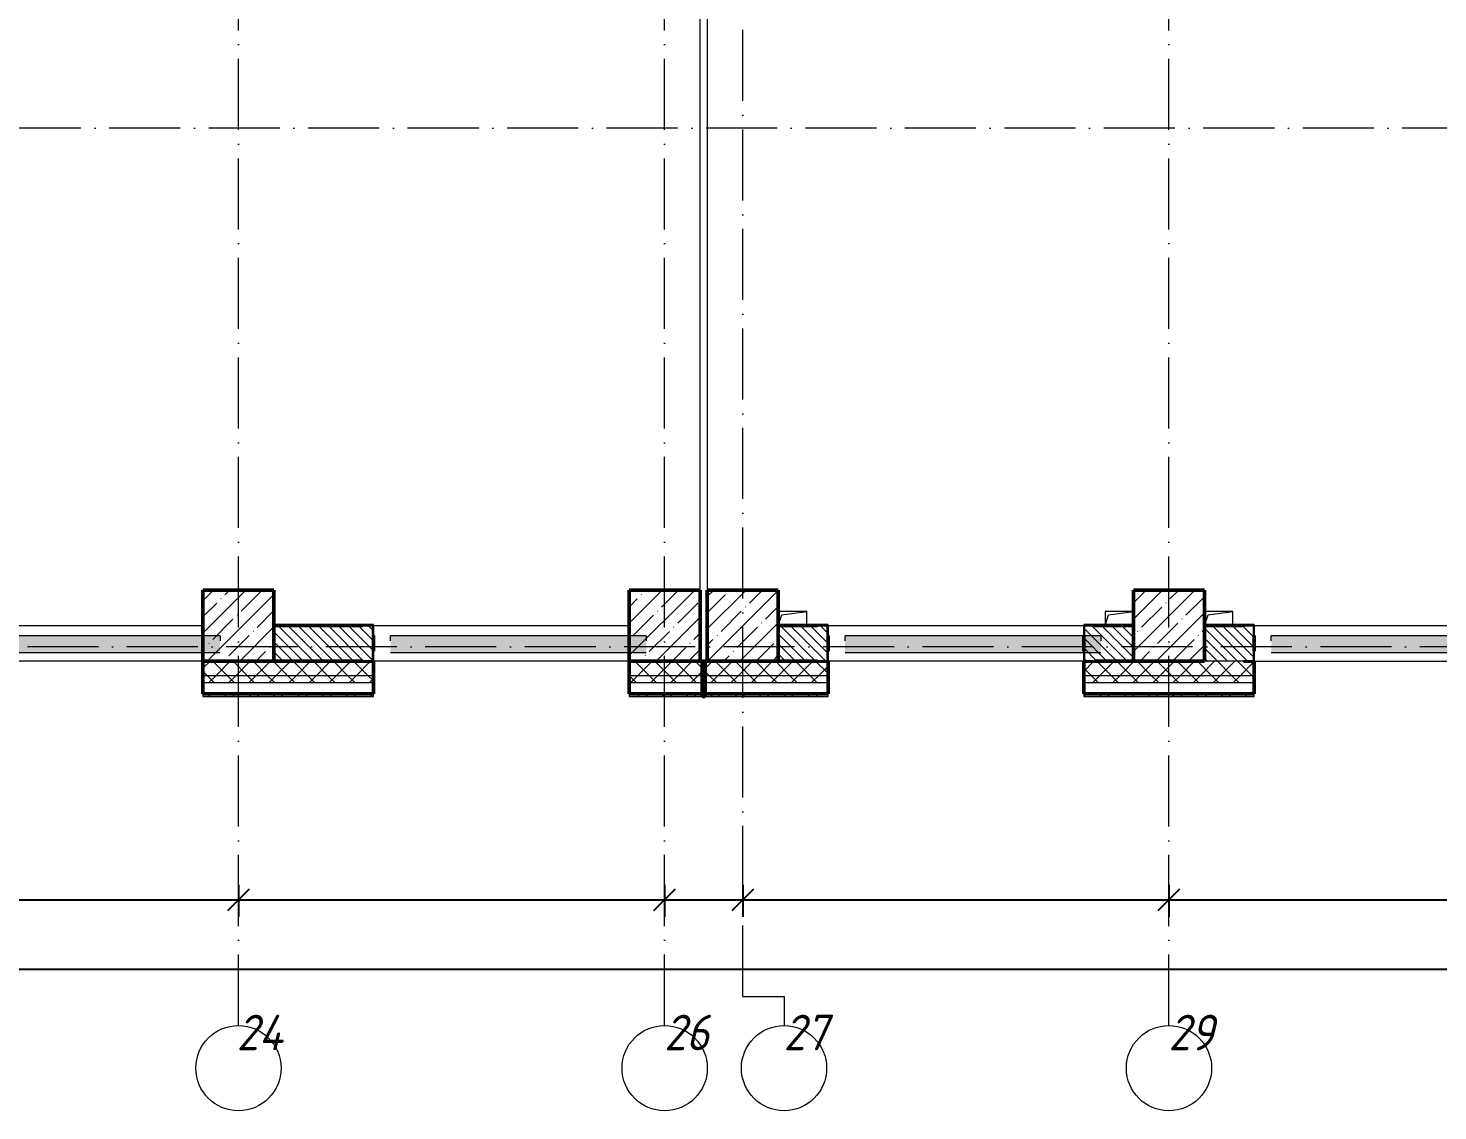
# Model space of a CAD drawing. Header units: millimetres. Extents: x -401725 to 250493, y 305116 to 802890.
# Drawn here: x 17911 to 27833, y 305460 to 313077 of the extents above; entities that cross this region are included whole.
import ezdxf

# ---------------------------------------------------------------- set-up
doc = ezdxf.new("R2010")
doc.units = ezdxf.units.MM
doc.linetypes.add('50_200_ШТРИХ_1Т_ш5_п1_п1_', pattern=[700, 500, -100, 0, -100])
for name, color, linetype, lineweight in [('A-____-____-DIMS', 7, 'Continuous', 9), ('A-FLOR-____-OTLN', 7, 'Continuous', 9), ('A-GENM-____-MCUT', 7, 'Continuous', 25), ('A-GENM-____-OTLN', 7, 'Continuous', 9), ('A-GENM-____-OTLN-1', 7, 'Continuous', 25), ('A-GLAZ-____-OTLN', 7, 'Continuous', 9), ('A-WALL-____-MCUT-2', 7, 'Continuous', 50), ('A-WALL-____-MCUT-3', 7, 'Continuous', 9), ('A-WALL-____-OTLN', 7, 'Continuous', 9), ('A-WALL-____-PATT-1', 7, 'Continuous', 9), ('A-WALL-FNSH-MCUT-1', 7, 'Continuous', 9), ('S-COLS-____-MCUT', 7, 'Continuous', 50), ('S-COLS-____-OTLN', 7, 'Continuous', 9), ('S-GRID-____-IDEN', 7, 'Continuous', 9), ('S-GRID-____-OTLN', 7, 'Continuous', 9), ('S-GRID-____-OTLN-1', 7, '50_200_ШТРИХ_1Т_ш5_п1_п1_', 9)]:
    doc.layers.add(name, color=color, linetype=linetype, lineweight=lineweight)
doc.layers.add('A-GLAZ-____-OTLN-1', color=7, linetype='Continuous', lineweight=9, true_color=0xc0c0c0)
doc.styles.add('ISOCPEUR_I', font='isocpeui.ttf', dxfattribs={"width": 0.9, "height": 2.5})
doc.dimstyles.new('ISO-2_5_0_9К_БОЛЬШОЙ_ОСИ', dxfattribs={"dimscale": 304.8, "dimtxt": 248.995294, "dimasz": 0.492126, "dimexe": 0.393701, "dimexo": 0, "dimgap": 0, "dimtad": 1, "dimdec": 0, "dimzin": 0, "dimdsep": 46, "dimtxsty": 'ISOCPEUR_I', "dimblk1": 'OBLIQUE', "dimblk2": 'OBLIQUE', "dimsah": 1, "dimcen": 0.09, "dimdle": 0.393701, "dimazin": 0, "dimtfac": 1, "dimtdec": 4, "dimtix": 1, "dimtmove": 0, "dimatfit": 3, "dimfxl": 1, "dimtvp": 1, "dimtolj": 1, "dimtzin": 0, "dimarcsym": 2})
pattern_1 = [(45, (-15659.08, 310542.9), (-70.71068, 70.71068), []), (135, (-15659.08, 310542.9), (-70.71068, -70.71068), [])]
pattern_2 = [(135, (-15659.08, 310542.9), (-35.35534, -35.35534), [])]
pattern_3 = [(45, (-15659.08, 310542.9), (-85.53659, 85.53659), []), (45, (-15602.06, 310542.9), (-85.53659, 85.53659), [])]

# ---------------------------------------------------------------- blocks, each defined once
blk = doc.blocks.new('BSC_Колонна _Прямоугольная - 500х500-V66-АР1_План отверстий 2 этажа в осях 1-64_А-ГГ')
at = {"layer": 'S-COLS-____-OTLN'}
h = blk.add_hatch(dxfattribs=at)
h.set_pattern_fill('FP_95', color=256, style=0, pattern_type=2)
h.set_pattern_definition([(45, (-41600, 1668.96), (-114.04925, 114.04925), []), (45, (-41485.95, 1668.96), (-114.04925, 114.04925), [201.613, -40.323, 3.353, -36.97])])
h.paths.add_polyline_path([(-250, -250), (250, -250), (250, 250), (-250, 250), (-250, -175.1)], flags=0)
at = {"layer": 'S-COLS-____-MCUT'}
for p, q in [((250, 250), (-250, 250)), ((-250, 250), (-250, -250)), ((250, -250), (250, 250)), ((-250, -250), (250, -250))]:
    blk.add_line(p, q, dxfattribs=at)
blk = doc.blocks.new('BSC_Колонна _Прямоугольная - 500х500-V67-АР1_План отверстий 2 этажа в осях 1-64_А-ГГ')
at = {"layer": 'S-COLS-____-OTLN'}
h = blk.add_hatch(dxfattribs=at)
h.set_pattern_fill('FP_96', color=256, style=0, pattern_type=2)
h.set_pattern_definition([(45, (-38050, 1668.96), (-114.04925, 114.04925), []), (45, (-37935.95, 1668.96), (-114.04925, 114.04925), [201.613, -40.323, 3.353, -36.97])])
h.paths.add_polyline_path([(-250, -250), (250, -250), (250, 250), (-250, 250)], flags=0)
at = {"layer": 'S-COLS-____-MCUT'}
for p, q in [((250, 250), (-250, 250)), ((-250, 250), (-250, -250)), ((250, -250), (250, 250)), ((-250, -250), (250, -250))]:
    blk.add_line(p, q, dxfattribs=at)
blk = doc.blocks.new('BSC_Колонна _Прямоугольная - 500х500-V87-АР1_План отверстий 2 этажа в осях 1-64_А-ГГ')
at = {"layer": 'S-COLS-____-OTLN'}
h = blk.add_hatch(dxfattribs=at)
h.set_pattern_fill('FP_116', color=256, style=0, pattern_type=2)
h.set_pattern_definition([(45, (-38600, 1668.96), (-114.04925, 114.04925), []), (45, (-38485.95, 1668.96), (-114.04925, 114.04925), [201.613, -40.323, 3.353, -36.97])])
h.paths.add_polyline_path([(-250, -250), (250, -250), (250, 250), (-250, 250)], flags=0)
at = {"layer": 'S-COLS-____-MCUT'}
for p, q in [((250, 250), (-250, 250)), ((-250, 250), (-250, -250)), ((250, -250), (250, 250)), ((-250, -250), (250, -250))]:
    blk.add_line(p, q, dxfattribs=at)
blk = doc.blocks.new('BSC_Колонна _Прямоугольная - 500х500-V94-АР1_План отверстий 2 этажа в осях 1-64_А-ГГ')
at = {"layer": 'S-COLS-____-OTLN'}
h = blk.add_hatch(dxfattribs=at)
h.set_pattern_fill('FP_123', color=256, style=0, pattern_type=2)
h.set_pattern_definition([(45, (-35050, 1668.96), (-114.04925, 114.04925), []), (45, (-34935.95, 1668.96), (-114.04925, 114.04925), [201.613, -40.323, 3.353, -36.97])])
h.paths.add_polyline_path([(-250, -250), (250, -250), (250, 250), (-250, 250)], flags=0)
at = {"layer": 'S-COLS-____-MCUT'}
for p, q in [((250, 250), (-250, 250)), ((-250, 250), (-250, -250)), ((250, -250), (250, 250)), ((-250, -250), (250, -250))]:
    blk.add_line(p, q, dxfattribs=at)
blk = doc.blocks.new('Фахверк_СКБ_Уголок - 250_2700-27497298-АР1_План отверстий 2 этажа в осях 1-64_А-ГГ')
at = {"layer": 'A-GENM-____-MCUT'}
for p, q in [((200, 181), (125, 181)), ((125, 181), (125, 106)), ((125, 106), (131, 106)), ((131, 106), (131, 175)), ((131, 175), (200, 175)), ((200, 175), (200, 181)), ((131, -6), (125, -6)), ((125, -6), (125, -81)), ((125, -81), (200, -81)), ((131, -75), (131, -6)), ((200, -75), (131, -75)), ((200, -81), (200, -75))]:
    blk.add_line(p, q, dxfattribs=at)
blk = doc.blocks.new('AR_Отверстие прямоугольное _в плите_ - AR_Отверстие прямоугольное _в плите_-30510712-АР1_План отверстий 2 этажа в осях 1-64_А-ГГ')
at = {"layer": 'A-GENM-____-OTLN'}
for p, q in [((100, 50), (-100, 50)), ((-100, -50), (-75, 25)), ((-75, 25), (100, 50)), ((100, -50), (100, 50))]:
    blk.add_line(p, q, dxfattribs=at)
blk = doc.blocks.new('AR_Отверстие прямоугольное _в плите_ - AR_Отверстие прямоугольное _в плите_-V161-АР1_План отверстий 2 этажа в осях 1-64_А-ГГ')
at = {"layer": 'A-GENM-____-OTLN'}
for p, q in [((100, 50), (-100, 50)), ((-100, 50), (-100, -50)), ((-100, -50), (-75, 25)), ((-75, 25), (100, 50))]:
    blk.add_line(p, q, dxfattribs=at)
blk = doc.blocks.new('Отлив_СКБ - Отлив витража_120_НВФ-31885513-АР1_План отверстий 2 этажа в осях 1-64_А-ГГ')
at = {"layer": 'A-GLAZ-____-OTLN-1'}
for points in [[(7800, 2), (7800, 120), (0, 120), (0, 2), (4800.7, 2)], [(7800, 0), (7800, 2), (0, 2), (0, 0), (4800.7, 0)]]:
    blk.add_hatch(color=256, dxfattribs=at).paths.add_polyline_path(points, flags=0)
at = {"layer": 'A-GLAZ-____-OTLN'}
for p, q in [((0, 83), (0, 120)), ((7800, 120), (0, 120)), ((7800, 120), (7800, 83)), ((0, 2), (7800, 2)), ((7800, 0), (0, 0))]:
    blk.add_line(p, q, dxfattribs=at)
blk = doc.blocks.new('Отлив_СКБ - Отлив витража_120_НВФ-31885689-АР1_План отверстий 2 этажа в осях 1-64_А-ГГ')
at = {"layer": 'A-GLAZ-____-OTLN-1'}
for points in [[(1800, 2), (1800, 120), (0, 120), (0, 2), (1103.1, 2)], [(1103.1, 0), (1800, 0), (1800, 2), (0, 2), (0, 0)]]:
    blk.add_hatch(color=256, dxfattribs=at).paths.add_polyline_path(points, flags=0)
at = {"layer": 'A-GLAZ-____-OTLN'}
for p, q in [((0, 83), (0, 120)), ((1800, 120), (0, 120)), ((1800, 120), (1800, 83)), ((0, 2), (1800, 2)), ((1800, 0), (0, 0))]:
    blk.add_line(p, q, dxfattribs=at)
blk = doc.blocks.new('Стены 7 - Стены 4-31196221-АР1_План отверстий 2 этажа в осях 1-64_А-ГГ')
at = {"layer": 'A-WALL-____-MCUT-2'}
for p, q in [((-1798.5, 41030.2), (-1798.5, 41010.2)), ((-1548.5, 41030.2), (-1798.5, 41030.2)), ((-1798.5, 41010.2), (-1548.5, 41010.2)), ((-1548.5, 41010.2), (-1548.5, 41030.2))]:
    blk.add_line(p, q, dxfattribs=at)
blk = doc.blocks.new('Ось сетки - Круг_Ø6_00__ISO-2_5_0_9K_-25732049-АР1_План отверстий 2 этажа в осях 1-64_А-ГГ')
at = {"layer": 'S-GRID-____-IDEN'}
blk.add_circle((0, 0), 3, dxfattribs=at)
blk = doc.blocks.new('_Oblique')
at = {"color": 0, "linetype": 'ByBlock', "lineweight": -2}
blk.add_line((-0.5, -0.5), (0.5, 0.5), dxfattribs=at)
blk = doc.blocks.new('*D9324')
at = {"layer": 'A-____-____-DIMS', "color": 0, "lineweight": -2, "transparency": 16777216}
for p, q in [((13390.9, 307050.4), (13390.9, 306824.4)), ((19390.9, 307050.4), (19390.9, 306824.4)), ((13270.9, 306944.4), (19510.9, 306944.4))]:
    blk.add_line(p, q, dxfattribs=at)
at = {"layer": 'Defpoints', "color": 0, "transparency": 16777216}
for p in [(13390.9, 307050.4), (19390.9, 307050.4), (19390.9, 306944.4)]:
    blk.add_point(p, dxfattribs=at)
at = {"layer": 'A-____-____-DIMS', "color": 0, "lineweight": -2, "transparency": 16777216, "xscale": 150, "yscale": 150, "zscale": 150, "rotation": 180}
blk.add_blockref('_Oblique', (13390.9, 306944.4), dxfattribs=at)
at = {"layer": 'A-____-____-DIMS', "color": 0, "lineweight": -2, "transparency": 16777216, "xscale": 150, "yscale": 150, "zscale": 150}
blk.add_blockref('_Oblique', (19390.9, 306944.4), dxfattribs=at)
at = {"layer": 'A-____-____-DIMS', "color": 0, "transparency": 16777216, "insert": (16390.9, 306945.6), "char_height": 2.5, "width": 758.478, "attachment_point": 5, "style": 'ISOCPEUR_I'}
blk.add_mtext('\\A1;6000', dxfattribs=at)
blk = doc.blocks.new('*D9325')
at = {"layer": 'A-____-____-DIMS', "color": 0, "lineweight": -2, "transparency": 16777216}
for p, q in [((19390.9, 307050.4), (19390.9, 306824.4)), ((22390.9, 307050.4), (22390.9, 306824.4)), ((19270.9, 306944.4), (22510.9, 306944.4))]:
    blk.add_line(p, q, dxfattribs=at)
at = {"layer": 'Defpoints', "color": 0, "transparency": 16777216}
for p in [(19390.9, 307050.4), (22390.9, 307050.4), (22390.9, 306944.4)]:
    blk.add_point(p, dxfattribs=at)
at = {"layer": 'A-____-____-DIMS', "color": 0, "lineweight": -2, "transparency": 16777216, "xscale": 150, "yscale": 150, "zscale": 150, "rotation": 180}
blk.add_blockref('_Oblique', (19390.9, 306944.4), dxfattribs=at)
at = {"layer": 'A-____-____-DIMS', "color": 0, "lineweight": -2, "transparency": 16777216, "xscale": 150, "yscale": 150, "zscale": 150}
blk.add_blockref('_Oblique', (22390.9, 306944.4), dxfattribs=at)
at = {"layer": 'A-____-____-DIMS', "color": 0, "transparency": 16777216, "insert": (20890.9, 306945.6), "char_height": 2.5, "width": 758.478, "attachment_point": 5, "style": 'ISOCPEUR_I'}
blk.add_mtext('\\A1;3000', dxfattribs=at)
blk = doc.blocks.new('*D9326')
at = {"layer": 'A-____-____-DIMS', "color": 0, "lineweight": -2, "transparency": 16777216}
for p, q in [((22390.9, 307050.4), (22390.9, 306824.4)), ((22940.9, 307050.4), (22940.9, 306824.4)), ((22270.9, 306944.4), (23060.9, 306944.4))]:
    blk.add_line(p, q, dxfattribs=at)
at = {"layer": 'Defpoints', "color": 0, "transparency": 16777216}
for p in [(22390.9, 307050.4), (22940.9, 307050.4), (22940.9, 306944.4)]:
    blk.add_point(p, dxfattribs=at)
at = {"layer": 'A-____-____-DIMS', "color": 0, "lineweight": -2, "transparency": 16777216, "xscale": 150, "yscale": 150, "zscale": 150, "rotation": 180}
blk.add_blockref('_Oblique', (22390.9, 306944.4), dxfattribs=at)
at = {"layer": 'A-____-____-DIMS', "color": 0, "lineweight": -2, "transparency": 16777216, "xscale": 150, "yscale": 150, "zscale": 150}
blk.add_blockref('_Oblique', (22940.9, 306944.4), dxfattribs=at)
at = {"layer": 'A-____-____-DIMS', "color": 0, "transparency": 16777216, "insert": (22665.9, 306945.6), "char_height": 2.5, "width": 568.858, "attachment_point": 5, "style": 'ISOCPEUR_I'}
blk.add_mtext('\\A1;550', dxfattribs=at)
blk = doc.blocks.new('*D9327')
at = {"layer": 'A-____-____-DIMS', "color": 0, "lineweight": -2, "transparency": 16777216}
for p, q in [((22940.9, 307050.4), (22940.9, 306824.4)), ((25940.9, 307050.4), (25940.9, 306824.4)), ((22820.9, 306944.4), (26060.9, 306944.4))]:
    blk.add_line(p, q, dxfattribs=at)
at = {"layer": 'Defpoints', "color": 0, "transparency": 16777216}
for p in [(22940.9, 307050.4), (25940.9, 307050.4), (25940.9, 306944.4)]:
    blk.add_point(p, dxfattribs=at)
at = {"layer": 'A-____-____-DIMS', "color": 0, "lineweight": -2, "transparency": 16777216, "xscale": 150, "yscale": 150, "zscale": 150, "rotation": 180}
blk.add_blockref('_Oblique', (22940.9, 306944.4), dxfattribs=at)
at = {"layer": 'A-____-____-DIMS', "color": 0, "lineweight": -2, "transparency": 16777216, "xscale": 150, "yscale": 150, "zscale": 150}
blk.add_blockref('_Oblique', (25940.9, 306944.4), dxfattribs=at)
at = {"layer": 'A-____-____-DIMS', "color": 0, "transparency": 16777216, "insert": (24440.9, 306945.6), "char_height": 2.5, "width": 758.478, "attachment_point": 5, "style": 'ISOCPEUR_I'}
blk.add_mtext('\\A1;3000', dxfattribs=at)
blk = doc.blocks.new('*D9328')
at = {"layer": 'A-____-____-DIMS', "color": 0, "lineweight": -2, "transparency": 16777216}
for p, q in [((25940.9, 307050.4), (25940.9, 306824.4)), ((28940.9, 307050.4), (28940.9, 306824.4)), ((25820.9, 306944.4), (29060.9, 306944.4))]:
    blk.add_line(p, q, dxfattribs=at)
at = {"layer": 'Defpoints', "color": 0, "transparency": 16777216}
for p in [(25940.9, 307050.4), (28940.9, 307050.4), (28940.9, 306944.4)]:
    blk.add_point(p, dxfattribs=at)
at = {"layer": 'A-____-____-DIMS', "color": 0, "lineweight": -2, "transparency": 16777216, "xscale": 150, "yscale": 150, "zscale": 150, "rotation": 180}
blk.add_blockref('_Oblique', (25940.9, 306944.4), dxfattribs=at)
at = {"layer": 'A-____-____-DIMS', "color": 0, "lineweight": -2, "transparency": 16777216, "xscale": 150, "yscale": 150, "zscale": 150}
blk.add_blockref('_Oblique', (28940.9, 306944.4), dxfattribs=at)
at = {"layer": 'A-____-____-DIMS', "color": 0, "transparency": 16777216, "insert": (27440.9, 306945.6), "char_height": 2.5, "width": 758.478, "attachment_point": 5, "style": 'ISOCPEUR_I'}
blk.add_mtext('\\A1;3000', dxfattribs=at)
blk = doc.blocks.new('*D9380')
at = {"layer": 'A-____-____-DIMS', "color": 0, "lineweight": -2, "transparency": 16777216}
for p, q in [((-18009.1, 306562.2), (-18009.1, 306336.2)), ((85490.9, 306562.2), (85490.9, 306336.2)), ((-18129.1, 306456.2), (85610.9, 306456.2))]:
    blk.add_line(p, q, dxfattribs=at)
at = {"layer": 'Defpoints', "color": 0, "transparency": 16777216}
for p in [(-18009.1, 306562.2), (85490.9, 306562.2), (85490.9, 306456.2)]:
    blk.add_point(p, dxfattribs=at)
at = {"layer": 'A-____-____-DIMS', "color": 0, "lineweight": -2, "transparency": 16777216, "xscale": 150, "yscale": 150, "zscale": 150, "rotation": 180}
blk.add_blockref('_Oblique', (-18009.1, 306456.2), dxfattribs=at)
at = {"layer": 'A-____-____-DIMS', "color": 0, "lineweight": -2, "transparency": 16777216, "xscale": 150, "yscale": 150, "zscale": 150}
blk.add_blockref('_Oblique', (85490.9, 306456.2), dxfattribs=at)
at = {"layer": 'A-____-____-DIMS', "color": 0, "transparency": 16777216, "insert": (33740.9, 306457.4), "char_height": 2.5, "width": 1080.257, "attachment_point": 5, "style": 'ISOCPEUR_I'}
blk.add_mtext('\\A1;103500', dxfattribs=at)

msp = doc.modelspace()

# ---------------------------------------------------------------- hatches: boundary and pattern name
at = {"layer": 'A-WALL-____-PATT-1'}
h = msp.add_hatch(dxfattribs=at)
h.set_pattern_fill('FP_6', color=256, style=0, pattern_type=2)
h.set_pattern_definition(pattern_2)
h.paths.add_polyline_path([(20265.9187, 308623.9433), (20334.9187, 308623.9433), (20334.9187, 308692.9433), (20340.9187, 308692.9433), (20340.9187, 308804.9433), (20334.9187, 308804.9433), (20334.9187, 308873.9433), (19640.9187, 308873.9433), (19640.9187, 308623.9433), (19676.5149, 308623.9433)], flags=0)
h = msp.add_hatch(dxfattribs=at)
h.set_pattern_fill('FP_6', color=256, style=0, pattern_type=2)
h.set_pattern_definition(pattern_2)
h.paths.add_polyline_path([(25415.9187, 308623.9433), (25690.9187, 308623.9433), (25690.9187, 308873.9433), (25346.9187, 308873.9433), (25346.9187, 308804.9433), (25340.9187, 308804.9433), (25340.9187, 308692.9433), (25346.9187, 308692.9433), (25346.9187, 308623.9433)], flags=0)
h.paths.add_polyline_path([(23465.9187, 308623.9433), (23534.9187, 308623.9433), (23534.9187, 308692.9433), (23540.9187, 308692.9433), (23540.9187, 308804.9433), (23534.9187, 308804.9433), (23534.9187, 308873.9433), (23190.9187, 308873.9433), (23190.9187, 308623.9433), (23211.4434, 308623.9433)], flags=0)
h = msp.add_hatch(dxfattribs=at)
h.set_pattern_fill('FP_6', color=256, style=0, pattern_type=2)
h.set_pattern_definition(pattern_2)
h.paths.add_polyline_path([(28690.9187, 308623.9433), (28690.9187, 308873.9433), (28346.9187, 308873.9433), (28346.9187, 308804.9433), (28340.9187, 308804.9433), (28340.9187, 308692.9433), (28346.9187, 308692.9433), (28346.9187, 308623.9433), (28513.8363, 308623.9433)], flags=0)
h.paths.add_polyline_path([(26534.9187, 308623.9433), (26534.9187, 308692.9433), (26540.9187, 308692.9433), (26540.9187, 308804.9433), (26534.9187, 308804.9433), (26534.9187, 308873.9433), (26190.9187, 308873.9433), (26190.9187, 308623.9433), (26465.9187, 308623.9433)], flags=0)
h = msp.add_hatch(dxfattribs=at)
h.set_pattern_fill('FP_1', color=256, style=0, pattern_type=2)
h.set_pattern_definition(pattern_1)
h.paths.add_polyline_path([(85590.9187, 308523.9433), (85590.9187, 308623.9433), (76565.9187, 308623.9433), (76565.9187, 308617.9433), (76490.9187, 308617.9433), (76490.9187, 308523.9433), (85090.9187, 308523.9433)], flags=0)
h.paths.add_polyline_path([(74690.9187, 308523.9433), (74690.9187, 308617.9433), (74615.9187, 308617.9433), (74615.9187, 308623.9433), (66740.9187, 308623.9433), (66740.9187, 308523.9433), (74467.9078, 308523.9433)], flags=0)
h.paths.add_polyline_path([(65240.9187, 308523.9433), (65740.9187, 308523.9433), (65740.9187, 308623.9433), (64615.9187, 308623.9433), (64615.9187, 308617.9433), (64540.9187, 308617.9433), (64540.9187, 308523.9433), (64615.9187, 308523.9433)], flags=0)
h.paths.add_polyline_path([(55340.9187, 308523.9433), (56740.9187, 308523.9433), (56740.9187, 308623.9433), (55415.9187, 308623.9433), (55415.9187, 308617.9433), (55340.9187, 308617.9433)], flags=0)
h.paths.add_polyline_path([(53190.9187, 308523.9433), (53540.9187, 308523.9433), (53540.9187, 308617.9433), (53465.9187, 308617.9433), (53465.9187, 308623.9433), (52415.9187, 308623.9433), (52415.9187, 308617.9433), (52340.9187, 308617.9433), (52340.9187, 308523.9433), (52690.9187, 308523.9433)], flags=0)
h.paths.add_polyline_path([(50540.6156, 308523.9433), (50540.6156, 308617.9433), (50465.9187, 308617.9433), (50465.9187, 308623.9433), (49415.9187, 308623.9433), (49415.9187, 308617.9433), (49340.9187, 308617.9433), (49340.9187, 308523.9433), (49723.4078, 308523.9433)], flags=0)
h.paths.add_polyline_path([(47540.9187, 308523.9433), (47540.9187, 308617.9433), (47465.9187, 308617.9433), (47465.9187, 308623.9433), (46415.9187, 308623.9433), (46415.9187, 308617.9433), (46340.9187, 308617.9433), (46340.9187, 308523.9433), (47072.2113, 308523.9433)], flags=0)
h.paths.add_polyline_path([(43690.9187, 308523.9433), (44540.9187, 308523.9433), (44540.9187, 308617.9433), (44465.9187, 308617.9433), (44465.9187, 308623.9433), (43415.9187, 308623.9433), (43415.9187, 308617.9433), (43340.9187, 308617.9433), (43340.9083, 308523.9433), (43537.2827, 308523.9433)], flags=0)
h.paths.add_polyline_path([(38234.8899, 308523.9433), (38540.9083, 308523.9433), (38540.9083, 308617.9433), (38465.9187, 308617.9433), (38465.9187, 308623.9433), (37415.9187, 308623.9433), (37415.9187, 308617.9433), (37340.9187, 308617.9433), (37340.9135, 308523.9433), (38190.9187, 308523.9433)], flags=0)
h.paths.add_polyline_path([(34340.9187, 308523.9433), (35540.9135, 308523.9433), (35540.9135, 308617.9433), (35465.9187, 308617.9433), (35465.9187, 308623.9433), (34415.9187, 308623.9433), (34415.9187, 308617.9433), (34340.9187, 308617.9433)], flags=0)
h.paths.add_polyline_path([(32048.7649, 308523.9433), (32540.9187, 308523.9433), (32540.9187, 308617.9433), (32465.9187, 308617.9433), (32465.9187, 308623.9433), (31415.9187, 308623.9433), (31415.9187, 308617.9433), (31340.9187, 308617.9433), (31340.9187, 308523.9433), (31415.9187, 308523.9433)], flags=0)
h.paths.add_polyline_path([(29397.5685, 308523.9433), (29540.9187, 308523.9433), (29540.9187, 308617.9433), (29465.9187, 308617.9433), (29465.9187, 308623.9433), (28415.9187, 308623.9433), (28415.9187, 308617.9433), (28340.9187, 308617.9433), (28340.9187, 308523.9433), (29190.9187, 308523.9433)], flags=0)
h.paths.add_polyline_path([(26540.9187, 308523.9433), (26540.9187, 308617.9433), (26465.9187, 308617.9433), (26465.9187, 308623.9433), (25415.9187, 308623.9433), (25415.9187, 308617.9433), (25340.9187, 308617.9433), (25340.9187, 308523.9433), (26465.9187, 308523.9433)], flags=0)
h.paths.add_polyline_path([(23540.9187, 308523.9433), (23540.9187, 308617.9433), (23465.9187, 308618.5861), (23465.9187, 308623.9433), (22140.9187, 308623.9433), (22140.9187, 308523.9433), (23534.9187, 308523.9433)], flags=0)
h.paths.add_polyline_path([(19140.9187, 308523.9433), (20340.9187, 308523.9433), (20340.9187, 308617.9433), (20265.9187, 308617.9433), (20265.9187, 308623.9433), (19140.9187, 308623.9433)], flags=0)
h.paths.add_polyline_path([(17334.9187, 308523.9433), (17340.9187, 308523.9433), (17340.9187, 308617.9433), (17265.9187, 308617.9433), (17265.9187, 308623.9433), (16215.9187, 308623.9433), (16215.9187, 308617.9433), (16140.9187, 308617.9433), (16141.5863, 308523.9433), (17265.9187, 308523.9433)], flags=0)
h.paths.add_polyline_path([(14265.9187, 308523.9433), (14340.9187, 308523.9433), (14340.9187, 308617.9433), (14265.9187, 308617.9433), (14265.9187, 308623.9433), (13140.9187, 308623.9433), (13140.9187, 308523.9433), (13640.9187, 308523.9433)], flags=0)
h.paths.add_polyline_path([(10640.9187, 308523.9433), (11340.9187, 308523.9433), (11340.9187, 308617.9433), (11265.9187, 308617.9433), (11265.9187, 308623.9433), (10140.9187, 308623.9433), (10140.9187, 308523.9433)], flags=0)
h.paths.add_polyline_path([(8340.9187, 308523.9433), (8340.9187, 308617.9433), (8265.9187, 308617.9433), (8265.9187, 308623.9433), (7215.9187, 308623.9433), (7215.9187, 308617.9433), (7140.9187, 308617.9433), (7140.9187, 308523.9433), (7304.2649, 308523.9433)], flags=0)
h.paths.add_polyline_path([(5265.9187, 308523.9433), (5340.9187, 308523.9433), (5340.9187, 308617.9433), (5265.9187, 308617.9433), (5265.9187, 308623.9433), (4140.9187, 308623.9433), (4140.9187, 308523.9433), (4653.0684, 308523.9433)], flags=0)
h.paths.add_polyline_path([(1140.9187, 308523.9433), (2340.9187, 308523.9433), (2340.9187, 308617.9433), (2265.9187, 308617.9433), (2265.9187, 308623.9433), (1140.9187, 308623.9433)], flags=0)
h.paths.add_polyline_path([(-659.0813, 308523.9433), (-659.0813, 308617.9433), (-734.0813, 308617.9433), (-734.0813, 308623.9433), (-1784.0813, 308623.9433), (-1784.0813, 308617.9433), (-1859.0813, 308617.9433), (-1859.0813, 308523.9433), (-759.0813, 308523.9433)], flags=0)
h.paths.add_polyline_path([(-2859.0813, 308523.9433), (-2859.0813, 308617.9433), (-2934.0813, 308617.9433), (-2934.0813, 308623.9433), (-8184.0813, 308623.9433), (-8184.0813, 308617.9433), (-8259.0813, 308617.9433), (-8259.0813, 308523.9433), (-3300.5209, 308523.9433)], flags=0)
h.paths.add_polyline_path([(-10359.0813, 308523.9433), (-9259.0813, 308523.9433), (-9259.0813, 308617.9433), (-9334.0813, 308617.9433), (-9334.0813, 308623.9433), (-18109.0813, 308623.9433), (-18109.0813, 308523.9433), (-10370.378, 308523.9433)], flags=0)
h = msp.add_hatch(dxfattribs=at)
h.set_pattern_fill('FP_1', color=256, style=0, pattern_type=2)
h.set_pattern_definition(pattern_1)
h.paths.add_polyline_path([(85590.9187, 308473.9433), (85690.9187, 308473.9433), (85690.9187, 308523.9433), (76490.9187, 308523.9433), (76490.9187, 308473.9433), (85072.6935, 308473.9433)], flags=0)
h.paths.add_polyline_path([(73584.1756, 308473.9433), (74690.9187, 308473.9433), (74690.9187, 308523.9433), (66740.9187, 308523.9433), (66740.9187, 308473.9433), (72700.4435, 308473.9433)], flags=0)
h.paths.add_polyline_path([(64540.9187, 308473.9433), (65740.9187, 308473.9433), (65740.9187, 308523.9433), (64540.9187, 308523.9433)], flags=0)
h.paths.add_polyline_path([(56740.9187, 308473.9433), (56740.9187, 308523.9433), (55340.9187, 308523.9433), (55340.9187, 308473.9433), (55909.5328, 308473.9433)], flags=0)
h.paths.add_polyline_path([(53540.9187, 308473.9433), (53540.9187, 308523.9433), (52340.9187, 308523.9433), (52340.9187, 308473.9433), (53258.3363, 308473.9433)], flags=0)
h.paths.add_polyline_path([(49723.4078, 308473.9433), (50540.6156, 308473.9433), (50540.6156, 308523.9433), (49340.9187, 308523.9433), (49340.9187, 308473.9433)], flags=0)
h.paths.add_polyline_path([(47540.9187, 308473.9433), (47540.9187, 308523.9433), (46340.9187, 308523.9433), (46340.9187, 308473.9433), (47072.2113, 308473.9433)], flags=0)
h.paths.add_polyline_path([(44421.0149, 308473.9433), (44540.9187, 308473.9433), (44540.9187, 308523.9433), (43340.9083, 308523.9433), (43340.9083, 308473.9433), (43537.2827, 308473.9433)], flags=0)
h.paths.add_polyline_path([(38540.9083, 308473.9433), (38540.9083, 308523.9433), (37340.9135, 308523.9433), (37340.9135, 308473.9433), (38234.8899, 308473.9433)], flags=0)
h.paths.add_polyline_path([(35540.9135, 308473.9433), (35540.9135, 308523.9433), (34340.9187, 308523.9433), (34340.9187, 308473.9433), (34699.9613, 308473.9433)], flags=0)
h.paths.add_polyline_path([(31340.9187, 308473.9433), (32540.9187, 308473.9433), (32540.9187, 308523.9433), (31340.9187, 308523.9433)], flags=0)
h.paths.add_polyline_path([(29397.5685, 308473.9433), (29540.9187, 308473.9433), (29540.9187, 308523.9433), (28340.9187, 308523.9433), (28340.9187, 308473.9433), (28513.8363, 308473.9433)], flags=0)
h.paths.add_polyline_path([(26540.9187, 308473.9433), (26540.9187, 308523.9433), (25340.9187, 308523.9433), (25340.9187, 308473.9433), (25862.6399, 308473.9433)], flags=0)
h.paths.add_polyline_path([(23211.4434, 308473.9433), (23540.9187, 308473.9433), (23540.9187, 308523.9433), (22140.9187, 308523.9433), (22140.9187, 308473.9433), (22327.7113, 308473.9433)], flags=0)
h.paths.add_polyline_path([(20340.9187, 308473.9433), (20340.9187, 308523.9433), (19140.9187, 308523.9433), (19140.9187, 308473.9433), (19676.5149, 308473.9433)], flags=0)
h.paths.add_polyline_path([(17340.9187, 308473.9433), (17340.9187, 308523.9433), (16140.9187, 308523.9433), (16141.5863, 308473.9433)], flags=0)
h.paths.add_polyline_path([(14340.9187, 308473.9433), (14340.9187, 308523.9433), (13140.9187, 308523.9433), (13140.9187, 308473.9433)], flags=0)
h.paths.add_polyline_path([(10140.9187, 308473.9433), (11340.9187, 308473.9433), (11340.9187, 308523.9433), (10140.9187, 308523.9433)], flags=0)
h.paths.add_polyline_path([(8340.9187, 308473.9433), (8340.9187, 308523.9433), (7140.9187, 308523.9433), (7140.9187, 308473.9433), (7304.2649, 308473.9433)], flags=0)
h.paths.add_polyline_path([(5340.9187, 308473.9433), (5340.9187, 308523.9433), (4140.9187, 308523.9433), (4140.9187, 308473.9433), (4653.0684, 308473.9433)], flags=0)
h.paths.add_polyline_path([(2340.9187, 308473.9433), (2340.9187, 308523.9433), (1140.9187, 308523.9433), (1140.9187, 308473.9433), (2001.872, 308473.9433)], flags=0)
h.paths.add_polyline_path([(-659.0813, 308473.9433), (-659.0813, 308523.9433), (-1859.0813, 308523.9433), (-1859.0813, 308473.9433), (-1533.0566, 308473.9433)], flags=0)
h.paths.add_polyline_path([(-2859.0813, 308473.9433), (-2859.0813, 308523.9433), (-8259.0813, 308523.9433), (-8259.0813, 308473.9433), (-3300.5209, 308473.9433)], flags=0)
h.paths.add_polyline_path([(-9259.0813, 308473.9433), (-9259.0813, 308523.9433), (-18209.0813, 308523.9433), (-18209.0813, 308473.9433), (-10370.378, 308473.9433)], flags=0)
h = msp.add_hatch(dxfattribs=at)
h.set_pattern_fill('FP_3', color=256, style=0, pattern_type=2)
h.set_pattern_definition(pattern_3)
h.paths.add_polyline_path([(22141.9187, 308373.9433), (22655.9187, 308373.9433), (22655.9187, 308393.9433), (22141.9187, 308393.9433)], flags=0)
h.paths.add_polyline_path([(19676.5149, 308373.9433), (20340.9187, 308373.9433), (20340.9187, 308393.9433), (19140.9187, 308393.9433), (19140.9187, 308373.9433)], flags=0)
h.paths.add_polyline_path([(17340.9187, 308373.9433), (17340.9187, 308393.9433), (16141.9187, 308393.9433), (16141.9187, 308373.9433)], flags=0)
h.paths.add_polyline_path([(14340.9187, 308373.9433), (14340.9187, 308393.9433), (13140.9187, 308393.9433), (13140.9187, 308373.9433)], flags=0)
h.paths.add_polyline_path([(10839.1934, 308373.9433), (11340.9187, 308373.9433), (11340.9187, 308393.9433), (10141.9187, 308393.9433), (10141.9187, 308373.9433)], flags=0)
h.paths.add_polyline_path([(8340.9187, 308373.9433), (8340.9187, 308393.9433), (7140.9187, 308393.9433), (7140.9187, 308373.9433), (7304.2649, 308373.9433)], flags=0)
h.paths.add_polyline_path([(4653.0684, 308373.9433), (5340.9187, 308373.9433), (5340.9187, 308393.9433), (4140.9187, 308393.9433), (4140.9187, 308373.9433)], flags=0)
h.paths.add_polyline_path([(2001.872, 308373.9433), (2340.9187, 308373.9433), (2340.9187, 308393.9433), (1140.9187, 308393.9433), (1140.9187, 308373.9433)], flags=0)
h.paths.add_polyline_path([(-1533.0566, 308373.9433), (-659.0813, 308373.9433), (-659.0813, 308393.9433), (-1859.0813, 308393.9433), (-1859.0813, 308373.9433)], flags=0)
h.paths.add_polyline_path([(-3300.5209, 308373.9433), (-2859.0813, 308373.9433), (-2859.0813, 308393.9433), (-8259.0813, 308393.9433), (-8259.0813, 308373.9433), (-5067.9852, 308373.9433)], flags=0)
h.paths.add_polyline_path([(-10370.378, 308373.9433), (-9259.0813, 308373.9433), (-9259.0813, 308393.9433), (-18339.0813, 308393.9433), (-18339.0813, 308373.9433), (-12137.8423, 308373.9433)], flags=0)
h = msp.add_hatch(dxfattribs=at)
h.set_pattern_fill('FP_3', color=256, style=0, pattern_type=2)
h.set_pattern_definition(pattern_3)
h.paths.add_polyline_path([(55909.5328, 308373.9433), (56205.9187, 308373.9433), (56205.9187, 308393.9433), (55341.9187, 308393.9433), (55341.9187, 308373.9433)], flags=0)
h.paths.add_polyline_path([(53258.3363, 308373.9433), (53540.9187, 308373.9433), (53540.9187, 308393.9433), (52340.9187, 308393.9433), (52340.9187, 308373.9433), (52374.6042, 308373.9433)], flags=0)
h.paths.add_polyline_path([(50540.6156, 308373.9433), (50540.6156, 308393.9433), (49340.9187, 308393.9433), (49340.9187, 308373.9433), (49723.4078, 308373.9433)], flags=0)
h.paths.add_polyline_path([(46341.9187, 308373.9433), (47540.9187, 308373.9433), (47540.9187, 308393.9433), (46341.9187, 308393.9433)], flags=0)
h.paths.add_polyline_path([(44421.0149, 308373.9433), (44540.9187, 308373.9433), (44540.9187, 308393.9433), (43340.9187, 308393.9433), (43340.9187, 308373.9433), (43537.2827, 308373.9433)], flags=0)
h.paths.add_polyline_path([(37351.1577, 308373.9433), (38540.9187, 308373.9433), (38540.9187, 308393.9433), (37340.9187, 308393.9433), (37340.9187, 308373.9433)], flags=0)
h.paths.add_polyline_path([(35540.9187, 308373.9433), (35540.9187, 308393.9433), (34340.9187, 308393.9433), (34340.9187, 308373.9433), (34699.9613, 308373.9433)], flags=0)
h.paths.add_polyline_path([(32048.7649, 308373.9433), (32540.9187, 308373.9433), (32540.9187, 308393.9433), (31340.9187, 308393.9433), (31340.9187, 308373.9433)], flags=0)
h.paths.add_polyline_path([(29397.5685, 308373.9433), (29540.9187, 308373.9433), (29540.9187, 308393.9433), (28340.9187, 308393.9433), (28340.9187, 308373.9433), (28513.8363, 308373.9433)], flags=0)
h.paths.add_polyline_path([(25862.6399, 308373.9433), (26540.9187, 308373.9433), (26540.9187, 308393.9433), (25340.9187, 308393.9433), (25340.9187, 308373.9433)], flags=0)
h.paths.add_polyline_path([(23211.4434, 308373.9433), (23540.9187, 308373.9433), (23540.9187, 308393.9433), (22675.9187, 308393.9433), (22675.9187, 308373.9433)], flags=0)

# ---------------------------------------------------------------- linework, layer by layer
at = {"layer": 'A-FLOR-____-OTLN'}
for p, q in [((22690.9187, 315873.9433), (22690.9187, 309123.9433)), ((22640.9187, 309123.9433), (22640.9187, 315723.9433))]:
    msp.add_line(p, q, dxfattribs=at)
at = {"layer": 'A-WALL-____-MCUT-2'}
for p, q in [((20265.9187, 308873.9433), (19640.9187, 308873.9433)), ((20340.9187, 308692.9433), (20340.9187, 308804.9433)), ((23465.9187, 308873.9433), (23190.9187, 308873.9433)), ((23540.9187, 308692.9433), (23540.9187, 308804.9433)), ((25340.9187, 308804.9433), (25340.9187, 308692.9433)), ((25690.9187, 308873.9433), (25415.9187, 308873.9433)), ((26465.9187, 308873.9433), (26190.9187, 308873.9433)), ((26540.9187, 308692.9433), (26540.9187, 308804.9433)), ((19140.9187, 308623.9433), (19140.9187, 308393.9433)), ((20265.9187, 308623.9433), (19640.9187, 308623.9433)), ((20340.9187, 308393.9433), (20340.9187, 308617.9433)), ((22140.9187, 308623.9433), (22140.9187, 308393.9433)), ((22690.9187, 308623.9433), (22640.9187, 308623.9433)), ((23465.9187, 308623.9433), (23190.9187, 308623.9433)), ((23540.9187, 308393.9433), (23540.9187, 308617.9433)), ((25340.9187, 308617.9433), (25340.9187, 308393.9433)), ((25690.9187, 308623.9433), (25415.9187, 308623.9433)), ((26540.9187, 308393.9433), (26540.9187, 308617.9433)), ((19140.9187, 308393.9433), (20340.9187, 308393.9433)), ((22140.9187, 308393.9433), (23540.9187, 308393.9433)), ((25340.9187, 308393.9433), (26540.9187, 308393.9433))]:
    msp.add_line(p, q, dxfattribs=at)
at = {"layer": 'A-WALL-____-MCUT-3'}
for p, q in [((26465.9187, 308623.9433), (26190.9187, 308623.9433)), ((19140.9187, 308523.9433), (20340.9187, 308523.9433)), ((22140.9187, 308523.9433), (23540.9187, 308523.9433)), ((25340.9187, 308523.9433), (26540.9187, 308523.9433)), ((19140.9187, 308473.9433), (20340.9187, 308473.9433)), ((22140.9187, 308473.9433), (23540.9187, 308473.9433)), ((25340.9187, 308473.9433), (26540.9187, 308473.9433))]:
    msp.add_line(p, q, dxfattribs=at)
at = {"layer": 'A-WALL-____-OTLN'}
for p, q in [((17340.9187, 308873.9433), (19140.9187, 308873.9433)), ((20340.9187, 308873.9433), (22140.9187, 308873.9433)), ((23540.9187, 308873.9433), (25340.9187, 308873.9433)), ((26540.9187, 308873.9433), (28340.9187, 308873.9433)), ((19140.9187, 308623.9433), (17340.9187, 308623.9433)), ((22140.9187, 308623.9433), (20340.9187, 308623.9433)), ((25340.9187, 308623.9433), (23540.9187, 308623.9433)), ((26540.9187, 308623.9433), (28340.9187, 308623.9433))]:
    msp.add_line(p, q, dxfattribs=at)
at = {"layer": 'A-WALL-FNSH-MCUT-1'}
for p, q in [((19140.9187, 308393.9433), (19140.9187, 308373.9433)), ((20340.9187, 308373.9433), (20340.9187, 308393.9433)), ((22141.9187, 308393.9433), (22141.9187, 308373.9433)), ((22655.9187, 308373.9433), (22655.9187, 308393.9433)), ((22675.9187, 308393.9433), (22675.9187, 308373.9433)), ((23540.9187, 308373.9433), (23540.9187, 308393.9433)), ((23540.9187, 308393.9433), (23540.9187, 308393.9433)), ((25340.9187, 308393.9433), (25340.9187, 308373.9433)), ((26540.9187, 308373.9433), (26540.9187, 308393.9433)), ((19140.9187, 308373.9433), (20340.9187, 308373.9433)), ((22141.9187, 308373.9433), (22655.9187, 308373.9433)), ((22675.9187, 308373.9433), (23540.9187, 308373.9433)), ((25340.9187, 308373.9433), (26540.9187, 308373.9433))]:
    msp.add_line(p, q, dxfattribs=at)
at = {"layer": 'S-GRID-____-OTLN'}
for p, q in [((22940.9187, 306264.2966), (23231.4987, 306264.2966)), ((23231.4987, 306264.2966), (23231.4987, 306060.2949))]:
    msp.add_line(p, q, dxfattribs=at)
at = {"layer": 'S-GRID-____-OTLN-1'}
for p, q in [((19390.9187, 306060.2949), (19390.9187, 320693.4406)), ((22390.9187, 306060.2949), (22390.9187, 320693.4406)), ((22940.9187, 306264.2966), (22940.9187, 320693.4406)), ((25940.9187, 306060.2949), (25940.9187, 320693.4406)), ((88291.5358, 312373.9433), (-20327.8515, 312373.9433)), ((88415.3253, 308723.9433), (-20327.8515, 308723.9433))]:
    msp.add_line(p, q, dxfattribs=at)

# ---------------------------------------------------------------- block references
at = {"layer": 'A-GENM-____-OTLN'}
for name, p in [('AR_Отверстие прямоугольное _в плите_ - AR_Отверстие прямоугольное _в плите_-30510712-АР1_План отверстий 2 этажа в осях 1-64_А-ГГ', (23290.9187, 308923.9433)), ('AR_Отверстие прямоугольное _в плите_ - AR_Отверстие прямоугольное _в плите_-V161-АР1_План отверстий 2 этажа в осях 1-64_А-ГГ', (25590.9187, 308923.9433)), ('AR_Отверстие прямоугольное _в плите_ - AR_Отверстие прямоугольное _в плите_-30510712-АР1_План отверстий 2 этажа в осях 1-64_А-ГГ', (26290.9187, 308923.9433))]:
    msp.add_blockref(name, p, dxfattribs=at)
at = {"layer": 'A-GENM-____-OTLN-1', "rotation": 180}
for p in [(20465.9187, 308798.9433), (23665.9187, 308798.9433), (26665.9187, 308798.9433)]:
    msp.add_blockref('Фахверк_СКБ_Уголок - 250_2700-27497298-АР1_План отверстий 2 этажа в осях 1-64_А-ГГ', p, dxfattribs=at)
at = {"layer": 'A-GENM-____-OTLN-1'}
msp.add_blockref('Фахверк_СКБ_Уголок - 250_2700-27497298-АР1_План отверстий 2 этажа в осях 1-64_А-ГГ', (25215.9187, 308698.9433), dxfattribs=at)
at = {"layer": 'A-GLAZ-____-OTLN'}
for name, p in [('Отлив_СКБ - Отлив витража_120_НВФ-31885513-АР1_План отверстий 2 этажа в осях 1-64_А-ГГ', (11461.4337, 308682.553)), ('Отлив_СКБ - Отлив витража_120_НВФ-31885689-АР1_План отверстий 2 этажа в осях 1-64_А-ГГ', (20461.4337, 308682.553)), ('Отлив_СКБ - Отлив витража_120_НВФ-31885689-АР1_План отверстий 2 этажа в осях 1-64_А-ГГ', (23661.4337, 308682.553)), ('Отлив_СКБ - Отлив витража_120_НВФ-31885689-АР1_План отверстий 2 этажа в осях 1-64_А-ГГ', (26661.4337, 308682.553))]:
    msp.add_blockref(name, p, dxfattribs=at)
at = {"layer": 'A-WALL-____-OTLN', "rotation": 89.9999999999999}
msp.add_blockref('Стены 7 - Стены 4-31196221-АР1_План отверстий 2 этажа в осях 1-64_А-ГГ', (63686.1607, 310172.455), dxfattribs=at)
at = {"layer": 'S-COLS-____-OTLN'}
for name, p in [('BSC_Колонна _Прямоугольная - 500х500-V94-АР1_План отверстий 2 этажа в осях 1-64_А-ГГ', (19390.9187, 308873.9433)), ('BSC_Колонна _Прямоугольная - 500х500-V67-АР1_План отверстий 2 этажа в осях 1-64_А-ГГ', (22390.9187, 308873.9433)), ('BSC_Колонна _Прямоугольная - 500х500-V87-АР1_План отверстий 2 этажа в осях 1-64_А-ГГ', (22940.9187, 308873.9433)), ('BSC_Колонна _Прямоугольная - 500х500-V66-АР1_План отверстий 2 этажа в осях 1-64_А-ГГ', (25940.9187, 308873.9433))]:
    msp.add_blockref(name, p, dxfattribs=at)
at = {"layer": 'S-GRID-____-IDEN', "xscale": 99.99999999999993, "yscale": 99.99999999999993, "zscale": 99.99999999999993}
for p in [(19390.9187, 305760.2949), (22390.9187, 305760.2949), (23231.4987, 305760.2949), (25940.9187, 305760.2949)]:
    msp.add_blockref('Ось сетки - Круг_Ø6_00__ISO-2_5_0_9K_-25732049-АР1_План отверстий 2 этажа в осях 1-64_А-ГГ', p, dxfattribs=at)

# ---------------------------------------------------------------- texts
at = {"layer": 'S-GRID-____-IDEN', "char_height": 250, "attachment_point": 1, "style": 'ISOCPEUR_I'}
for s, insert, width in [('24', (19378.6555, 306136.3233), 425.696062), ('26', (22387.6555, 306136.3233), 404.0505), ('27', (23228.2355, 306136.3233), 404.0505), ('29', (25937.6555, 306136.3233), 404.0505)]:
    msp.add_mtext(s, dxfattribs=dict(at, insert=insert, width=width))

# ---------------------------------------------------------------- dimensions: what is measured, and where the dimension line sits
at = {"layer": 'A-____-____-DIMS'}
for base, p1, p2, override, picture, middle in [((19390.9187, 306944.3783), (13390.9187, 307050.4444), (19390.9187, 307050.4444), {"dimpost": '<>', "dimfxl": 6000}, '*D9324', (16390.9187, 306945.6283)), ((22390.9187, 306944.3783), (19390.9187, 307050.4444), (22390.9187, 307050.4444), {"dimpost": '<>', "dimfxl": 3000}, '*D9325', (20890.9187, 306945.6283)), ((22940.9187, 306944.3783), (22390.9187, 307050.4444), (22940.9187, 307050.4444), {"dimpost": '<>', "dimfxl": 550}, '*D9326', (22665.9187, 306945.6283)), ((25940.9187, 306944.3783), (22940.9187, 307050.4444), (25940.9187, 307050.4444), {"dimpost": '<>', "dimfxl": 3000}, '*D9327', (24440.9187, 306945.6283)), ((28940.9187, 306944.3783), (25940.9187, 307050.4444), (28940.9187, 307050.4444), {"dimpost": '<>', "dimfxl": 3000}, '*D9328', (27440.9187, 306945.6283)), ((85490.9187, 306456.1712), (-18009.0813, 306562.2373), (85490.9187, 306562.2373), {"dimpost": '<>', "dimfxl": 103500}, '*D9380', (33740.9187, 306457.4212))]:
    dim = msp.add_linear_dim(base=base, p1=p1, p2=p2, dimstyle='ISO-2_5_0_9К_БОЛЬШОЙ_ОСИ', override=override, dxfattribs=at)
    dim.commit()
    dim.dimension.update_dxf_attribs({"geometry": picture, "text_midpoint": middle})

doc.saveas('drawing.dxf')
